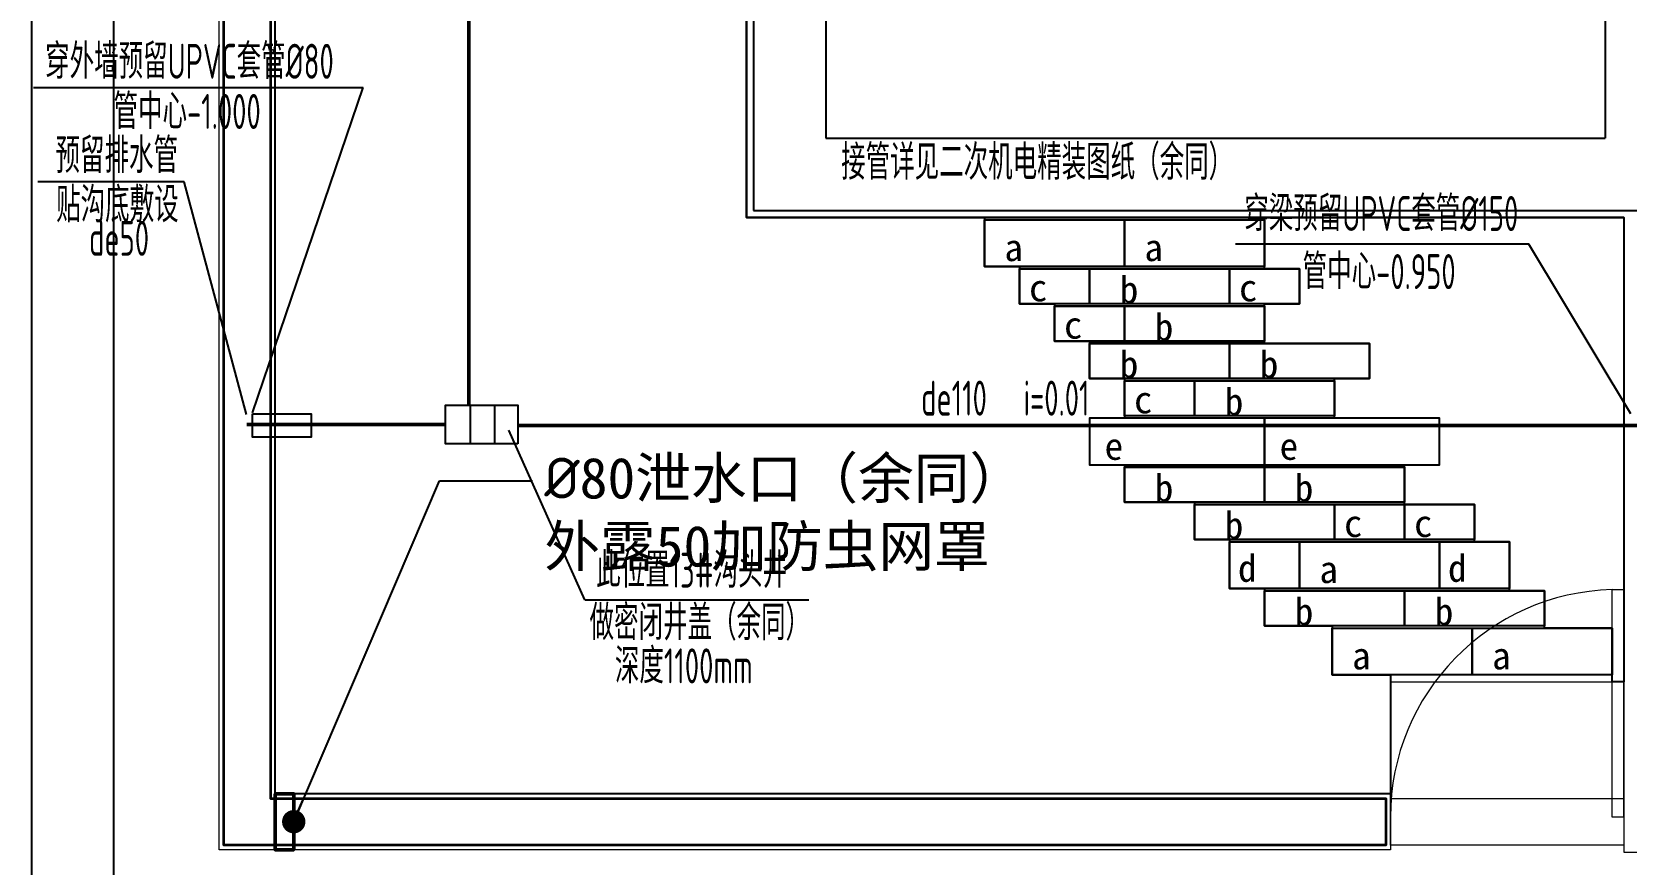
# Model space of a CAD drawing. Header units: inches. Extents: x 143994 to 247866, y 243815 to 272761.
# Drawn here: x 212766 to 219598, y 248294 to 251862 of the extents above; entities that cross this region are included whole.
import ezdxf

# ---------------------------------------------------------------- set-up
doc = ezdxf.new("R2010")
doc.units = ezdxf.units.IN
doc.header["$LTSCALE"] = 1000
doc.header["$MEASUREMENT"] = 0
doc.layers.get('DEFPOINTS').update_dxf_attribs({"color": 62})
for name, color, linetype in [('0-dim', 90, 'Continuous'), ('0-fm', 30, 'Continuous'), ('0-pat', 252, 'Continuous'), ('0-word', 131, 'Continuous'), ('00给水标注', 13, 'Continuous'), ('00雨水标注', 3, 'Continuous'), ('00雨水管件', 64, 'Continuous'), ('A-Wall-Patn', 255, 'Continuous')]:
    doc.layers.add(name, color=color, linetype=linetype)
for name, color, linetype, lineweight in [('00雨水管', 60, 'Continuous', 50), ('A-Flr-Door', 8, 'Continuous', 9), ('A-Flr-Stairs', 8, 'Continuous', 9), ('A-M-Paint-Sill', 173, 'Continuous', 9), ('A-M-Stone', 11, 'Continuous', 15), ('A-Wall', 254, 'Continuous', 35)]:
    doc.layers.add(name, color=color, linetype=linetype, lineweight=lineweight)
doc.styles.add('ECADI', font='hzs.shx', dxfattribs={"width": 0.7, "bigfont": 'hztxt.shx'})
doc.styles.add('HS2', font='')
doc.styles.get("Standard").update_dxf_attribs({"font": 'arial.ttf'})
doc.styles.get('HS2').set_extended_font_data('SimHei')
doc.linetypes.add('Y_WATER_SUPPLY', pattern='A,3,-0.2,["Y",Standard,S=0.2,R=0,X=-0.1,Y=-0.05],-0.2', length=3.4)
doc.dimstyles.new('HS-TEXT50', dxfattribs={"dimscale": 5, "dimtxt": 35, "dimasz": 20, "dimexe": 5, "dimexo": 5, "dimgap": 10, "dimtad": 0, "dimdec": 0, "dimdsep": 46, "dimtxsty": 'HS2', "dimblk": 'DOT', "dimcen": 10, "dimdle": 5, "dimclrd": 256, "dimclre": 256, "dimclrt": 4, "dimadec": 0, "dimazin": 0, "dimtfac": 1, "dimtdec": 0, "dimtix": 1, "dimtofl": 0, "dimtmove": 2, "dimatfit": 3, "dimldrblk": 'DOT', "dimfxl": 1, "dimtolj": 1, "dimtzin": 0, "dimarcsym": 0})

# ---------------------------------------------------------------- blocks, each defined once
blk = doc.blocks.new('_Dot')
at = {"color": 0, "linetype": 'ByBlock', "lineweight": -2}
blk.add_line((-0.5, 0), (-1, 0), dxfattribs=at)
at = {"color": 0, "linetype": 'ByBlock', "lineweight": -2, "const_width": 0.5}
blk.add_lwpolyline([(-0.25, 0, 1), (0.25, 0, 1)], format="xyb", close=True, dxfattribs=at)
blk = doc.blocks.new('$DorLib2D$00000001')
for p, q in [((0.45, 0.975), (0.5, 0.975)), ((0.45, 0), (0.45, 0.975)), ((0.5, 0), (0.5, 0.975)), ((0.5, 0), (0.45, 0))]:
    blk.add_line(p, q)
at = {"lineweight": 13}
blk.add_arc((0.475, 0), 0.975, 91.46928, 180, dxfattribs=at)
blk = doc.blocks.new('A$C300209DD')
blk.add_lwpolyline([(0, 0), (600, 0), (600, -150), (0, -150)], close=True)
at = {"layer": '0-word', "color": 4, "insert": (130.1, -31.3), "char_height": 116.7, "attachment_point": 1, "rotation": 360, "style": 'HS2'}
blk.add_mtext('b', dxfattribs=at)
blk = doc.blocks.new('A$C76955CBD')
blk.add_lwpolyline([(0, 0), (600, 0), (600, -200), (0, -200)], close=True)
at = {"layer": '0-word', "color": 4, "insert": (85.6, -60.3), "char_height": 116.7, "attachment_point": 1, "rotation": 360, "style": 'HS2'}
blk.add_mtext('a', dxfattribs=at)
blk = doc.blocks.new('A$C28AF7A45')
blk.add_lwpolyline([(0, 0), (0, -200), (750, -200), (750, 0)], close=True)
at = {"layer": '0-word', "color": 4, "insert": (64.9, -62.2), "char_height": 116.7, "attachment_point": 1, "rotation": 360, "style": 'HS2'}
blk.add_mtext('e', dxfattribs=at)
blk = doc.blocks.new('A$C378B29CF')
blk.add_lwpolyline([(0, 0), (300, 0), (300, -200), (0, -200)], close=True)
at = {"layer": '0-word', "color": 4, "insert": (36.8, -54.9), "char_height": 116.7, "attachment_point": 1, "rotation": 360, "style": 'HS2'}
blk.add_mtext('d', dxfattribs=at)
blk = doc.blocks.new('A$C43E706E6')
blk.add_lwpolyline([(0, 0), (300, 0), (300, -150), (0, -150)], close=True)
at = {"layer": '0-pat'}
blk.add_lwpolyline([(300, -150), (300, 0)], dxfattribs=at)
at = {"layer": '0-word', "color": 4, "insert": (40.8, -22.9), "char_height": 116.7, "attachment_point": 1, "rotation": 360, "style": 'HS2'}
blk.add_mtext('c', dxfattribs=at)
blk = doc.blocks.new('5Q4QW5W')
at = {"layer": '0-fm'}
for points in [[(380737.6, 244462.6), (380737.6, 244262.6), (381937.6, 244262.6), (381937.6, 244462.6)], [(380887.6, 244252.6), (382087.6, 244252.6), (382087.6, 244102.6), (380887.6, 244102.6)], [(381037.6, 244092.6), (381037.6, 243942.6), (381937.6, 243942.6), (381937.6, 244092.6)], [(382387.6, 243932.6), (381187.6, 243932.6), (381187.6, 243782.6), (382387.6, 243782.6)], [(381337.6, 243772.6), (382237.6, 243772.6), (382237.6, 243622.6), (381337.6, 243622.6)], [(382687.6, 243612.6), (381187.6, 243612.6), (381187.6, 243412.6), (382687.6, 243412.6)], [(381337.6, 243402.6), (381337.6, 243252.6), (382537.6, 243252.6), (382537.6, 243402.6)], [(381637.6, 243242.6), (382837.6, 243242.6), (382837.6, 243092.6), (381637.6, 243092.6)], [(382987.6, 243082.6), (381787.6, 243082.6), (381787.6, 242882.6), (382987.6, 242882.6)], [(381937.6, 242872.6), (383137.6, 242872.6), (383137.6, 242722.6), (381937.6, 242722.6)], [(382227.6, 242712.6), (383427.6, 242712.6), (383427.6, 242512.6), (382227.6, 242512.6)]]:
    blk.add_lwpolyline(points, close=True, dxfattribs=at)
at = {"layer": '0-pat'}
blk.add_lwpolyline([(381787.6, 243782.6), (381787.6, 243932.6)], dxfattribs=at)
for name, p in [('A$C76955CBD', (380737.6, 244462.6)), ('A$C76955CBD', (381337.6, 244462.6)), ('A$C43E706E6', (380887.6, 244252.6)), ('A$C300209DD', (381187.6, 244252.6)), ('A$C43E706E6', (381787.6, 244252.6)), ('A$C43E706E6', (381037.6, 244092.6)), ('A$C300209DD', (381337.6, 244092.6)), ('A$C300209DD', (381187.6, 243932.6)), ('A$C300209DD', (381787.6, 243932.6)), ('A$C43E706E6', (381337.6, 243772.6)), ('A$C300209DD', (381637.6, 243772.6)), ('A$C28AF7A45', (381187.6, 243612.6)), ('A$C28AF7A45', (381937.6, 243612.6)), ('A$C300209DD', (381337.6, 243402.6)), ('A$C300209DD', (381937.6, 243402.6)), ('A$C300209DD', (381637.6, 243242.6)), ('A$C43E706E6', (382237.6, 243242.6)), ('A$C43E706E6', (382537.6, 243242.6)), ('A$C378B29CF', (381787.6, 243082.6)), ('A$C76955CBD', (382087.6, 243082.6)), ('A$C378B29CF', (382687.6, 243082.6)), ('A$C300209DD', (381937.6, 242872.6)), ('A$C300209DD', (382537.6, 242872.6)), ('A$C76955CBD', (382227.6, 242712.6)), ('A$C76955CBD', (382827.6, 242712.6))]:
    blk.add_blockref(name, p, dxfattribs=at)
blk = doc.blocks.new('雨水口')
at = {"layer": '00雨水管件'}
for p, q in [((641335.4, -256989.9), (641335.4, -256824.7)), ((641439.6, -256989.9), (641439.6, -256824.7))]:
    blk.add_line(p, q, dxfattribs=at)
blk.add_lwpolyline([(641234.5, -256824.7), (641545.4, -256824.7), (641545.4, -256989.9), (641234.5, -256989.9)], close=True, dxfattribs=at)
blk = doc.blocks.new('A$C0DD370A0')
at = {"layer": '00雨水管', "color": 4}
blk.add_lwpolyline([(-33260, 2200), (-33180, 2200), (-33180, 1960), (-33260, 1960)], close=True, dxfattribs=at)
at = {"layer": '0-dim', "color": 4, "insert": (-32106.1, 3640.5), "char_height": 175, "attachment_point": 1, "style": 'HS2'}
blk.add_mtext('{\\fISOCPEUR|b0|i0|c134|p34;%%C}80泄水口（余同）\\P外露50加防虫网罩', dxfattribs=at)
at = {"layer": '0-dim', "annotation_type": 0, "has_hookline": 1, "hookline_direction": 0}
blk.add_leader([(-33180, 2080), (-32556, 3540.5), (-32156.1, 3540.5)], dimstyle='HS-TEXT50', override={"dimgap": 10, "dimtad": 0}, dxfattribs=at)

msp = doc.modelspace()

# ---------------------------------------------------------------- linework, layer by layer
at = {"layer": '00雨水标注', "color": 1}
for p, q in [((212773.28, 251623.59), (214185.37, 251623.59)), ((213712.2, 250228.73), (214185.37, 251623.59)), ((219181.58, 250951.16), (217924.58, 250951.16)), ((219618.2, 250223.73), (219181.58, 250951.16))]:
    msp.add_line(p, q, dxfattribs=at)
at = {"layer": '00雨水标注'}
for p, q in [((213418.65, 251218.47), (212791.64, 251218.47)), ((213686.48, 250221.01), (213418.65, 251218.47)), ((215135.88, 249427.37), (214810.12, 250153.8)), ((215135.88, 249427.37), (216096.02, 249427.37))]:
    msp.add_line(p, q, dxfattribs=at)
at = {"layer": '00雨水标注', "color": 1}
msp.add_lwpolyline([(213712.2, 250223.73), (213962.2, 250223.73), (213962.2, 250123.73), (213712.2, 250123.73)], close=True, dxfattribs=at)
at = {"layer": '00雨水管', "linetype": 'Y_WATER_SUPPLY', "ltscale": 0.5}
for p, q in [((214638.2, 250261.35), (214638.2, 253451.11)), ((214538.2, 250178.73), (213686.87, 250178.73)), ((214849.09, 250173.73), (219848.59, 250173.73))]:
    msp.add_line(p, q, dxfattribs=at)
at = {"layer": 'A-Flr-Stairs'}
msp.add_lwpolyline([(218588.2, 249076.1), (219588.2, 249076.1), (219588.2, 248376.1), (218588.2, 248376.1)], close=True, dxfattribs=at)
msp.add_lwpolyline([(218588.2, 248576.1), (219588.2, 248576.1)], dxfattribs=at)
at = {"layer": 'A-M-Paint-Sill'}
msp.add_lwpolyline([(213808.2, 252901.1), (213808.2, 248596.11), (218348.2, 248596.11), (218348.2, 248596.11), (218588.2, 248596.11), (218588.2, 248356.11), (213568.2, 248356.11), (213568.2, 268296.1), (213808.2, 268296.1), (213808.2, 253101.1)], dxfattribs=at)
at = {"layer": 'A-M-Stone'}
msp.add_lwpolyline([(219588.2, 251066.1), (219588.2, 248346.1), (219998.2, 248346.1), (219998.2, 248846.1), (222848.2, 248846.1), (222848.2, 248346.1), (223258.2, 248346.1), (223258.2, 251066.1)], dxfattribs=at)
at = {"layer": 'A-Wall'}
msp.add_lwpolyline([(213788.2, 253201.1), (213788.2, 248576.11), (218368.2, 248576.11), (218368.2, 248576.11), (218568.2, 248576.11), (218568.2, 248376.11), (213588.2, 248376.11), (213588.2, 253201.1)], dxfattribs=at)
at = {"layer": 'A-Wall-Patn'}
for p, q in [((215858.2, 260456.1), (215858.2, 251096.1)), ((216168.2, 260146.1), (216168.2, 251406.1)), ((219508.2, 252206.1), (219508.2, 251406.1)), ((216168.2, 251406.1), (219508.2, 251406.1)), ((215858.2, 251096.1), (219818.2, 251096.1))]:
    msp.add_line(p, q, dxfattribs=at)
at = {"layer": 'A-Wall-Patn', "color": 11}
msp.add_lwpolyline([(219588.2, 251066.1), (215828.2, 251066.1), (215828.2, 252871.1)], dxfattribs=at)
at = {"layer": 'DEFPOINTS', "linetype": 'ByBlock'}
for points in [[(212766.03, 270814.78), (247866.03, 270814.78), (247866.03, 243814.78), (212766.03, 243814.78)], [(213116.03, 244814.78), (247516.03, 244814.78), (247516.03, 270414.78), (213116.03, 270414.78)]]:
    msp.add_lwpolyline(points, close=True, dxfattribs=at)
at = {"layer": 'DEFPOINTS'}
msp.add_lwpolyline([(215828.2, 252871.1), (215828.2, 251066.1), (216848.2, 251066.1), (216848.2, 250856.1), (216998.2, 250856.1), (216998.2, 250696.1), (217148.2, 250696.1), (217148.2, 250536.1), (217298.2, 250536.1), (217298.2, 250376.1), (217448.2, 250376.1), (217448.2, 250206.1), (217298.2, 250206.1), (217298.2, 250006.1), (217448.2, 250006.1), (217448.2, 249846.1), (217748.2, 249846.1), (217748.2, 249686.1), (217898.2, 249686.1), (217898.2, 249476.1), (218048.2, 249476.1), (218048.2, 249316.1), (218338.2, 249316.1), (218338.2, 249106.1), (218588.2, 249106.1), (218588.2, 248596.11), (213808.2, 248596.11), (213808.2, 252871.1)], dxfattribs=at)
msp.add_lwpolyline([(219588.2, 249076.1), (219538.2, 249076.1), (219538.2, 249306.1), (219248.2, 249306.1), (219248.2, 249466.1), (219098.2, 249466.1), (219098.2, 249676.1), (218948.2, 249676.1), (218948.2, 249836.1), (218648.2, 249836.1), (218648.2, 250006.1), (218798.2, 250006.1), (218798.2, 250206.1), (218348.2, 250206.1), (218348.2, 250376.1), (218498.2, 250376.1), (218498.2, 250526.1), (218048.2, 250526.1), (218048.2, 250696.1), (218198.2, 250696.1), (218198.2, 250846.1), (218048.2, 250846.1), (218048.2, 251056.1), (218048.2, 251066.1), (219588.2, 251066.1)], close=True, dxfattribs=at)

# ---------------------------------------------------------------- block references
at = {"layer": '0-dim'}
msp.add_blockref('5Q4QW5W', (-163889.38, 6593.55), dxfattribs=at)
at = {"layer": '00给水标注', "rotation": 180.0000000000667}
msp.add_blockref('雨水口', (856083.56, -6728.55), dxfattribs=at)
at = {"layer": 'A-Flr-Door', "xscale": -1000, "yscale": -1000, "zscale": 100, "rotation": 180}
msp.add_blockref('$DorLib2D$00000001', (219088.2, 248496.1), dxfattribs=at)
at = {"layer": 'DEFPOINTS'}
msp.add_blockref('A$C0DD370A0', (247068.19, 246396.11), dxfattribs=at)

# ---------------------------------------------------------------- texts
at = {"layer": '00给水标注', "style": 'ECADI', "width": 0.7}
msp.add_text('接管详见二次机电精装图纸（余同）', height=150, rotation=0, dxfattribs=at).set_placement((216234.28, 251227.81))
at = {"layer": '00雨水标注', "color": 1, "style": 'ECADI', "width": 0.7}
for s, p in [('穿外墙预留UPVC套管%%C80', (212822.88, 251660.28)), ('管中心-1.000', (213115.98, 251445.37))]:
    msp.add_text(s, height=150, dxfattribs=at).set_placement(p)
at = {"layer": '00雨水标注', "style": 'ECADI', "width": 0.7}
for s, p in [('预留排水管', (212867.22, 251256.55)), ('贴沟底敷设', (212870, 251045.53)), ('de50', (213011.02, 250901.61)), ('此位置13#沟头井', (215184.19, 249479.09)), ('做密闭井盖（余同）', (215155.9, 249254.43)), ('深度1100mm', (215264.64, 249068.92))]:
    msp.add_text(s, height=150, dxfattribs=at).set_placement(p)
at = {"layer": '00雨水标注', "color": 1, "style": 'ECADI', "width": 0.7}
for s, p in [('穿梁预留UPVC套管%%C150', (217961.88, 251007.88)), ('管中心-0.950', (218211.85, 250759.07))]:
    msp.add_text(s, height=150, rotation=0, dxfattribs=at).set_placement(p)
at = {"layer": '00雨水标注', "style": 'ECADI', "width": 0.7}
for s, p in [('de110', (216577.05, 250216.57)), ('i=0.01', (217015.34, 250216.57))]:
    msp.add_text(s, height=150, rotation=0, dxfattribs=at).set_placement(p)

doc.saveas('drawing.dxf')
